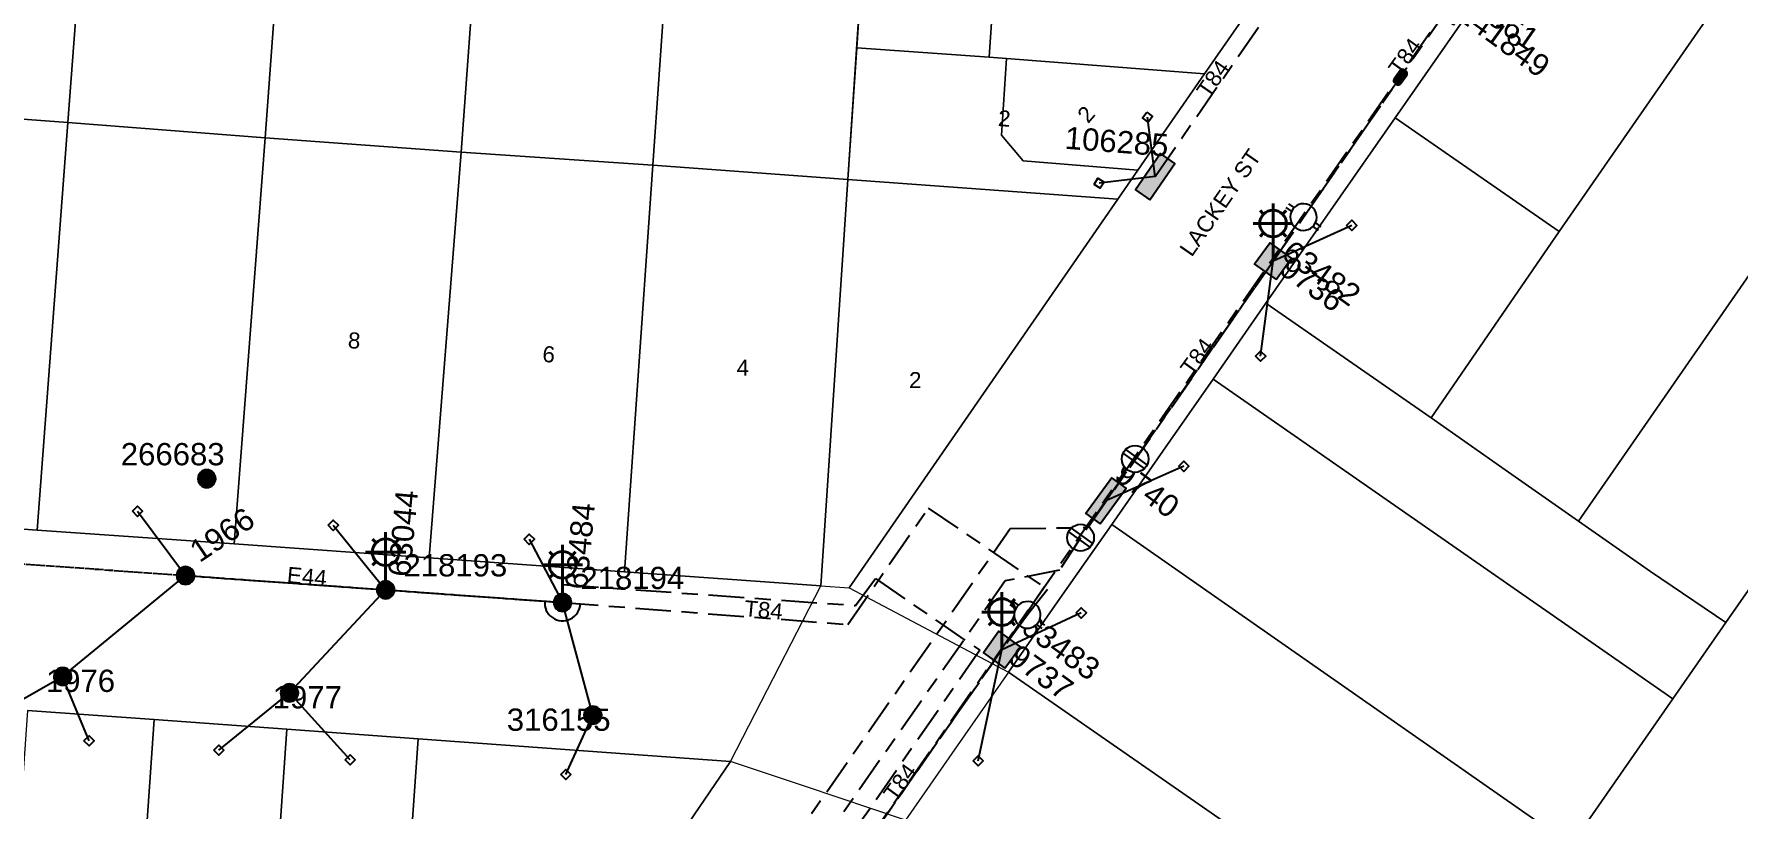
# Model space of a CAD drawing. Header units: metres. Extents: x 309980 to 311407, y 6249141 to 6251386.
# Drawn here: x 310358.2 to 310549.5, y 6249875.1 to 6249962 of the extents above; entities that cross this region are included whole.
import ezdxf
from ezdxf.enums import TextEntityAlignment as Align

# ---------------------------------------------------------------- set-up
doc = ezdxf.new("R2010")
doc.units = ezdxf.units.M
doc.linetypes.add('Cable Exist OH', pattern=[1, 1, 0])
doc.linetypes.add('Cable Exist UG', pattern=[8.2, 4, -1.2, 1.8, -1.2])
doc.layers.get('0').update_dxf_attribs({"color": 6})
for name, color, linetype, lineweight in [('Cadastre Buildings_SP_EXT', 9, 'Continuous', 5), ('Cadastre Land Parcels_SP_EXT', 9, 'Continuous', 5), ('Cadastre Roads_SP_EXT', 9, 'Continuous', 5)]:
    doc.layers.add(name, color=color, linetype=linetype, lineweight=lineweight)
for name, color, linetype in [('Equip_LV_EXT', 7, 'Continuous'), ('Equip_SL_EXT', 7, 'Continuous'), ('Equip_SP_SL_EXT', 7, 'Continuous'), ('Mains_HV_EXT', 7, 'Continuous'), ('Mains_LV_EXT', 7, 'Continuous'), ('Mains_SL_EXT', 7, 'Continuous'), ('Services_SP_EXT', 7, 'Continuous'), ('SupportsOH_SP_TR_HV_LV_SL_EXT', 7, 'Continuous'), ('SupportsUG_SP_LV_EXT', 7, 'Continuous'), ('SupportsUG_SP_LV_SL_EXT', 7, 'Continuous')]:
    doc.layers.add(name, color=color, linetype=linetype)
doc.styles.add('COLUMN_LABEL', font='arial.ttf')
doc.styles.add('iecARIAL', font='arial.ttf', dxfattribs={"height": 2})
doc.styles.add('POLE_LABEL', font='arial.ttf')
doc.styles.get("Standard").update_dxf_attribs({"font": 'arial.ttf'})

# ---------------------------------------------------------------- blocks, each defined once
blk = doc.blocks.new('COLUMN_EXT')
blk.add_hatch(color=256).paths.add_polyline_path([(-1.49, 1.48), (-1.49, -1.49), (1.48, -1.49), (1.48, 1.48)])
blk.add_lwpolyline([(-1.49, -1.49), (1.48, -1.49), (1.48, 1.48), (-1.49, 1.48)], close=True)
for tag, height, style, flags, p in [('ASSET_NUM', 2.5, 'COLUMN_LABEL', 8, (2, 2)), ('STRUCTURE_PLANT_NUMBER', 0.2, 'POLE_LABEL', 9, (1.81, 0.03)), ('STREET_CODE', 0.2, 'COLUMN_LABEL', 9, (1.81, -0.2))]:
    blk.add_attdef(tag, text='', height=height, dxfattribs=dict(style=style, flags=flags)).set_placement(p, align=Align.MIDDLE_LEFT)
at = {"flags": 9}
for tag, p in [('COLUMN_TYPE', (1.81, -0.4)), ('OWNED_BY', (1.81, -0.6)), ('STATE', (1.81, -0.8)), ('USAGE', (1.81, -1)), ('STREETNAME', (1.81, -1.6)), ('SUBURB', (1.81, -1.8)), ('LEGEND', (1.81, -1.2)), ('LOCATION', (1.81, -1.4)), ('NOTES', (1.81, -2))]:
    blk.add_attdef(tag, text='', height=0.2, dxfattribs=at).set_placement(p, align=Align.MIDDLE_LEFT)
at = {"flags": 1}
blk.add_attdef('Z', (1.81, -2.35), '', height=0.2, dxfattribs=at)
blk = doc.blocks.new('PILLAR_EXT')
blk.add_hatch(color=256).paths.add_polyline_path([(-2.475, 0.99), (-2.475, -0.99), (2.475, -0.99), (2.475, 0.99)])
blk.add_lwpolyline([(-2.475, -0.99), (2.475, -0.99), (2.475, 0.99), (-2.475, 0.99)], close=True)
at = {"style": 'iecARIAL', "flags": 8}
blk.add_attdef('ASSET_NUM', (1.5, 3.5), '', height=2.5, dxfattribs=at)
for tag, p, flags in [('OWNED_BY', (0, -0.2), 9), ('STATE', (0, -0.4), 9), ('SUPPORT_TYPE', (0, -0.6), 9), ('STREETNAME', (0, -1.8), 9), ('SUBURB', (0, -2), 1), ('USAGE', (0, -0.8), 9), ('LEGEND', (0, -1), 9), ('LOCATION', (0, -1.2), 9), ('NOTES', (0, -1.4), 9), ('PARENT', (0, -1.6), 9)]:
    blk.add_attdef(tag, p, '', height=0.2, dxfattribs=dict(flags=flags))
blk = doc.blocks.new('SL_LANTERN_EXT')
at = {"lineweight": 40}
for p, q in [((0, 1.97), (0, 6.47)), ((-2.25, 4.22), (2.25, 4.22)), ((-1.46, 5.68), (-1.06, 5.28)), ((1.46, 5.68), (1.06, 5.28)), ((-1.46, 2.76), (-1.06, 3.16)), ((0, 0), (0, 2.72)), ((1.46, 2.76), (1.06, 3.16))]:
    blk.add_line(p, q, dxfattribs=at)
blk.add_circle((0, 4.22), 1.5, dxfattribs=at)
at = {"style": 'iecARIAL', "flags": 8}
blk.add_attdef('ASSET_NUM', (1.5, 1.5), '', height=2.5, dxfattribs=at)
for tag, p, height, flags in [('OPERATING_VOLTAGE', (0.98, -1.65), 0.2, 9), ('ORIENTATION', (0.98, -1.85), 0.2, 9), ('OWNED_BY', (0.98, -2.05), 0.2, 9), ('CONSTRUCTED_VOLTAGE', (0.98, -0.65), 0.2, 9), ('CONTROL_TYPE', (0.98, -0.85), 0.2, 9), ('LANTERN_PURPOSE', (0.98, -1.05), 0.2, 9), ('LANTERN_TYPE', (0.98, -1.25), 0.2, 9), ('NO_PHASES', (0.98, -1.45), 0.2, 9), ('LNUMBER', (2.18, -3.25), 2.5, 8), ('STATE', (0.98, -2.25), 0.2, 9), ('USAGE', (0.98, -2.45), 0.2, 9), ('CEXIST', (0.98, -2.65), 0.2, 9), ('CNEW', (0.98, -2.85), 0.2, 9), ('CNUMBER', (0.98, -3.05), 0.2, 9), ('CREMOVE', (0.98, -3.25), 0.2, 9), ('CREPLACE', (0.98, -3.45), 0.2, 9), ('LKINGHEIGHT', (0.98, -3.65), 0.2, 9), ('LBRACKET', (0.98, -3.85), 0.2, 9), ('LBRACKETVOCAB', (0.98, -4.05), 0.2, 9), ('LCATEGORY', (0.98, -4.25), 0.2, 9), ('LCHARGE1', (0.98, -4.45), 0.2, 9), ('LCHARGE1PERCENT', (0.98, -4.65), 0.2, 9), ('LCHARGE2', (0.98, -4.85), 0.2, 9), ('LCHARGE2PERCENT', (0.98, -5.05), 0.2, 9), ('LCHARGE3', (0.98, -5.25), 0.2, 9), ('LCHARGE3PERCENT', (0.98, -5.45), 0.2, 9), ('LEXIST', (0.98, -5.65), 0.2, 9), ('LLAMP', (0.98, -5.85), 0.2, 9), ('LLAMPVOCAB', (0.98, -6.05), 0.2, 9), ('LMAST', (0.98, -6.25), 0.2, 9), ('LMASTVOCAB', (0.98, -6.45), 0.2, 9), ('LNEW', (0.98, -6.65), 0.2, 9), ('LANTNUMBER', (0.98, -6.85), 0.2, 9), ('LOUTREACH', (0.98, -7.25), 0.2, 9), ('LOUTREACHVOCAB', (0.98, -7.45), 0.2, 9), ('LRATECODE', (0.98, -7.65), 0.2, 9), ('LREMOVE', (0.98, -7.85), 0.2, 9), ('STREETNAME', (0.98, -9.25), 0.2, 9), ('SUBURB', (0.98, -9.45), 0.2, 1), ('LREPLACE', (0.98, -8.05), 0.2, 9), ('LTYPE', (0.98, -8.25), 0.2, 9), ('LTYPEVOCAB', (0.98, -8.45), 0.2, 9), ('LEGEND', (0.98, -8.65), 0.2, 9), ('LOCATION', (0.98, -8.85), 0.2, 9), ('NOTES', (0.98, -9.05), 0.2, 9)]:
    blk.add_attdef(tag, p, '', height=height, dxfattribs=dict(flags=flags))
blk = doc.blocks.new('CCP_EXT')
at = {"flags": 9}
for tag, p in [('STATE', (0, -1.8)), ('NOTES', (0, -2))]:
    blk.add_attdef(tag, text='', height=0.2, dxfattribs=at).set_placement(p, align=Align.MIDDLE_LEFT)
blk.add_wipeout([(0, 0.57), (0.57, 0), (0, -0.57), (-0.57, 0)])
blk.add_lwpolyline([(-0.57, 0), (0, 0.57), (0.57, 0), (0, -0.57), (-0.57, 0)])
at = {"flags": 1}
blk.add_attdef('Z', (0, 0), '', height=0.2, dxfattribs=at)
at = {"flags": 9}
for tag, p in [('CCP_TYPE', (0, 0)), ('CONSTRUCTED_VOLTAGE', (0, -0.2)), ('OPERATING_VOLTAGE', (0, -0.6)), ('ORIENTATION', (0, -0.8)), ('OWNED_BY', (0, -1)), ('NO_PHASES', (0, -0.4)), ('USAGE', (0, -1.2)), ('LEGEND', (0, -1.4)), ('LIFE_SUPPORT', (0, -1.6))]:
    blk.add_attdef(tag, text='', height=0.2, dxfattribs=at).set_placement(p, align=Align.MIDDLE_LEFT)
blk = doc.blocks.new('POLE_EXT')
blk.add_hatch(color=256).paths.add_polyline_path([(-1, 0, 1), (1, 0, 1)])
blk.add_lwpolyline([(-1, 0, 1), (1, 0, 1)], format="xyb", close=True)
for tag, height, flags, p in [('pNumber', 2.5, 8, (-17.84, 2.07)), ('OWNED_BY', 0.2, 9, (1.35, -0.4)), ('SPECIAL_USE', 0.2, 9, (1.35, -0.8)), ('STATE', 0.2, 9, (1.35, -1)), ('cLV', 0.2, 9, (1.35, -1.4)), ('hDepth', 0.2, 9, (1.35, -1.6)), ('hDia', 0.2, 9, (1.35, -1.8)), ('cHV', 0.2, 9, (1.35, -2)), ('PARENT', 0.2, 9, (1.35, -0.6)), ('USAGE', 0.2, 9, (1.35, -1.2)), ('cLinedev', 0.2, 9, (1.35, -3.4)), ('pExisting', 0.2, 9, (1.35, -3.8)), ('LBRACKET', 0.2, 9, (1.35, -2.2)), ('LExisting', 0.2, 9, (1.35, -2.4)), ('LANTNUMBER', 0.2, 9, (1.35, -2.6)), ('LOther', 0.2, 9, (1.35, -2.8)), ('LRemove', 0.2, 9, (1.35, -3)), ('LEGEND', 0.2, 9, (1.35, -3.2)), ('LOCATION', 0.2, 9, (1.35, -3.6)), ('pFooting', 0.2, 9, (1.35, -4.4)), ('pNew', 0.2, 9, (1.35, -4.6)), ('pRelocate', 0.2, 9, (1.35, -5)), ('pRemove', 0.2, 9, (1.35, -5.2)), ('pReplace', 0.2, 9, (1.35, -5.4)), ('pStay', 0.2, 9, (1.35, -5.6)), ('pType', 0.2, 9, (1.35, -5.8)), ('PFNUMBER', 0.2, 9, (1.35, -4)), ('NEWPFNUMBER', 0.2, 9, (1.35, -4.2)), ('cspan', 0.2, 9, (1.35, -6)), ('STREETNAME', 0.2, 9, (1.35, -6.2)), ('SUBURB', 0.2, 9, (1.35, -6.4)), ('OPERATED_BY', 0.2, 9, (1.36, -7.01)), ('NOTES', 0.2, 9, (1.35, -6.6)), ('MAINTAINED_BY', 0.2, 9, (1.36, -6.81))]:
    blk.add_attdef(tag, text='', height=height, dxfattribs=dict(flags=flags)).set_placement(p, align=Align.MIDDLE_LEFT)
at = {"style": 'POLE_LABEL'}
for tag, height, flags, p in [('ASSET_NUM', 2.5, 8, (2, 2)), ('STRUCTURE_PLANT_NUMBER', 0.2, 9, (1.35, 0.03)), ('STREET_CODE', 0.2, 9, (1.35, -0.2))]:
    blk.add_attdef(tag, text='', height=height, dxfattribs=dict(at, flags=flags)).set_placement(p, align=Align.MIDDLE_LEFT)
at = {"flags": 1}
blk.add_attdef('Z', (1.35, -7.33), '', height=0.2, dxfattribs=at)
blk = doc.blocks.new('SL_STJ_EXT')
h = blk.add_hatch(color=256)
edge = h.paths.add_edge_path()
edge.add_ellipse((-0.59, 0.13), major_axis=(0.226, 0.226), ratio=1, start_angle=45, end_angle=135)
edge.add_line((-0.91, 0.13), (-0.91, -0.13))
edge.add_ellipse((-0.59, -0.13), major_axis=(0.226, 0.226), ratio=1, start_angle=135, end_angle=225)
edge.add_line((-0.59, -0.45), (0.59, -0.45))
edge.add_ellipse((0.59, -0.13), major_axis=(-0.226, 0.226), ratio=1, start_angle=135, end_angle=225)
edge.add_line((0.91, -0.13), (0.91, 0.13))
edge.add_ellipse((0.59, 0.13), major_axis=(-0.226, 0.226), ratio=1, start_angle=225, end_angle=315)
edge.add_line((0.59, 0.45), (-0.59, 0.45))
blk.add_lwpolyline([(-0.91, 0.13), (-0.91, -0.13, 0.414214), (-0.59, -0.45), (0.59, -0.45, 0.414214), (0.91, -0.13), (0.91, 0.13, 0.414214), (0.59, 0.45), (-0.59, 0.45, 0.414214)], format="xyb", close=True)
at = {"flags": 1}
blk.add_attdef('Z', (0, 0), '', height=0.2, dxfattribs=at)
at = {"flags": 9}
for tag, p in [('ORIENTATION', (0, 0)), ('USAGE', (0, -0.2)), ('LEGEND', (0, -0.4)), ('NOTES', (0, -0.6))]:
    blk.add_attdef(tag, text='', height=0.2, dxfattribs=at).set_placement(p, align=Align.MIDDLE_LEFT)
blk = doc.blocks.new('LV_UG_LINKS_CLOSED_EXT')
blk.add_wipeout([(-1.06, 1.06), (-1.18, 0.92), (-1.29, 0.76), (-1.37, 0.59), (-1.43, 0.42), (-1.48, 0.23), (-1.49, 0.05), (-1.49, -0.14), (-1.46, -0.33), (-1.41, -0.51), (-1.33, -0.68), (-1.24, -0.84), (-1.12, -0.99), (-0.99, -1.12), (-0.84, -1.24), (-0.68, -1.33), (-0.51, -1.41), (-0.33, -1.46), (-0.14, -1.49), (0.05, -1.49), (0.23, -1.48), (0.42, -1.43), (0.59, -1.37), (0.76, -1.29), (0.92, -1.18), (1.06, -1.06), (1.18, -0.92), (1.29, -0.76), (1.37, -0.59), (1.43, -0.42), (1.48, -0.23), (1.49, -0.05), (1.49, 0.14), (1.46, 0.33), (1.41, 0.51), (1.33, 0.68), (1.24, 0.84), (1.12, 0.99), (0.99, 1.12), (0.84, 1.24), (0.68, 1.33), (0.51, 1.41), (0.33, 1.46), (0.14, 1.49), (-0.05, 1.49), (-0.23, 1.48), (-0.42, 1.43), (-0.59, 1.37), (-0.76, 1.29), (-0.92, 1.18)])
for p, q in [((-0.25, -1.48), (-0.25, 1.48)), ((0.25, -1.48), (0.25, 1.48))]:
    blk.add_line(p, q)
blk.add_circle((0, 0), 1.5)
at = {"flags": 9}
for tag, p in [('ACTUAL_STATUS', (0, 0)), ('CONSTRUCTED_VOLTAGE', (0, -0.2)), ('OPERATING_VOLTAGE', (0, -0.6)), ('ORIENTATION', (0, -0.8)), ('STATE', (0, -1)), ('SWITCH_TYPE', (0, -1.2)), ('NO_PHASES', (0, -0.4)), ('USAGE', (0, -1.4)), ('NOTES', (0, -1.6))]:
    blk.add_attdef(tag, text='', height=0.2, dxfattribs=at).set_placement(p, align=Align.MIDDLE_LEFT)
at = {"flags": 1}
blk.add_attdef('Z', (0, 0), '', height=0.2, dxfattribs=at)
blk = doc.blocks.new('LV_UG_LINKS_OPEN_EXT')
for p, q in [((-0.25, 1.47), (-0.25, 2.22)), ((0.25, 1.47), (0.25, 2.22)), ((-0.25, -1.47), (-0.25, -2.22)), ((0.25, -1.47), (0.25, -2.22))]:
    blk.add_line(p, q)
at = {"flags": 9}
for tag, p in [('ACTUAL_STATUS', (0, 0)), ('CONSTRUCTED_VOLTAGE', (0, -0.2)), ('OPERATING_VOLTAGE', (0, -0.6)), ('ORIENTATION', (0, -0.8)), ('STATE', (0, -1)), ('SWITCH_TYPE', (0, -1.2)), ('NO_PHASES', (0, -0.4)), ('USAGE', (0, -1.4)), ('NOTES', (0, -1.6))]:
    blk.add_attdef(tag, text='', height=0.2, dxfattribs=at).set_placement(p, align=Align.MIDDLE_LEFT)
at = {"flags": 1}
blk.add_attdef('Z', (0, 0), '', height=0.2, dxfattribs=at)
blk.add_wipeout([(-0.25, 1.47), (-0.43, 1.43), (-0.61, 1.36), (-0.77, 1.28), (-0.93, 1.17), (-1.07, 1.05), (-1.19, 0.9), (-1.29, 0.75), (-1.38, 0.58), (-1.44, 0.4), (-1.48, 0.22), (-1.49, 0.03), (-1.49, -0.16), (-1.45, -0.34), (-1.4, -0.52), (-1.32, -0.69), (-1.23, -0.85), (-1.11, -1), (-0.98, -1.13), (-0.83, -1.24), (-0.66, -1.34), (-0.49, -1.41), (-0.31, -1.46), (-0.13, -1.49), (0.06, -1.49), (0.25, -1.47), (0.43, -1.43), (0.61, -1.36), (0.77, -1.28), (0.93, -1.17), (1.07, -1.05), (1.19, -0.9), (1.29, -0.75), (1.38, -0.58), (1.44, -0.4), (1.48, -0.22), (1.49, -0.03), (1.49, 0.16), (1.45, 0.34), (1.4, 0.52), (1.32, 0.69), (1.23, 0.85), (1.11, 1), (0.98, 1.13), (0.83, 1.24), (0.66, 1.34), (0.49, 1.41), (0.31, 1.46), (0.13, 1.49), (-0.06, 1.49)])
blk.add_lwpolyline([(0, -1.49, 1), (0, 1.49, 1)], format="xyb", close=True)

msp = doc.modelspace()

# ---------------------------------------------------------------- linework, layer by layer
at = {"layer": 'Cadastre Buildings_SP_EXT', "linetype": 'Continuous'}
for points in [[(310387.51, 6249996.11), (310365.46, 6249997.65), (310364.64, 6249986.71), (310362.02, 6249952.1), (310384.17, 6249950.36), (310386.85, 6249987.14), (310387.51, 6249996.11)], [(310392.5, 6249995.75), (310387.51, 6249996.11), (310386.85, 6249987.14), (310384.17, 6249950.36), (310406.15, 6249948.75), (310407.92, 6249972.9), (310389.65, 6249974.21), (310390.58, 6249987.23), (310390.67, 6249988.39), (310391.66, 6249988.32), (310392.46, 6249989.67), (310392.8, 6249994.42), (310392.5, 6249995.75)], [(310559.82, 6249983.66), (310533.98, 6249985.56), (310511.01, 6249952.6), (310529.44, 6249939.85), (310559.82, 6249983.66)], [(310583.26, 6249981.91), (310571.45, 6249982.79), (310559.82, 6249983.66), (310529.44, 6249939.85), (310515.05, 6249918.95), (310523.35, 6249913.12), (310531.58, 6249907.37), (310583.26, 6249981.91)], [(310548.15, 6249896.01), (310553.69, 6249903.93), (310559.35, 6249912.15), (310565.18, 6249920.6), (310570.87, 6249928.74), (310606.64, 6249980.22), (310594.79, 6249981.07), (310583.26, 6249981.91), (310531.58, 6249907.37), (310539.69, 6249901.71), (310548.15, 6249896.01)]]:
    msp.add_lwpolyline(points, close=True, dxfattribs=at)
at = {"layer": 'Cadastre Land Parcels_SP_EXT', "linetype": 'Continuous'}
for points in [[(310365.46, 6249997.65), (310343.68, 6249999.24), (310342.73, 6249986.27), (310340.33, 6249953.7), (310362.02, 6249952.1), (310364.64, 6249986.71), (310365.46, 6249997.65)], [(310430.87, 6249992.92), (310409.5, 6249994.52), (310408.99, 6249987.61), (310407.92, 6249972.9), (310406.15, 6249948.75), (310427.69, 6249947.3), (310430.53, 6249988.03), (310430.87, 6249992.92)], [(310452.61, 6249991.3), (310430.87, 6249992.92), (310430.53, 6249988.03), (310427.69, 6249947.3), (310449.59, 6249945.71), (310452.43, 6249988.46), (310452.61, 6249991.3)], [(310466.04, 6249968.35), (310464.04, 6249968.49), (310465.6, 6249990.35), (310452.62, 6249991.3), (310452.43, 6249988.46), (310450.57, 6249960.48), (310465.44, 6249959.41), (310466.04, 6249968.35)], [(310495.51, 6249966.08), (310484.68, 6249967.01), (310474.37, 6249967.75), (310466.04, 6249968.35), (310465.44, 6249959.41), (310467.4, 6249959.27), (310489.62, 6249957.56), (310495.51, 6249966.08)], [(310482.14, 6249946.74), (310469.26, 6249947.79), (310466.83, 6249950.66), (310467.4, 6249959.27), (310465.44, 6249959.41), (310450.57, 6249960.48), (310449.59, 6249945.71), (310479.89, 6249943.5), (310482.14, 6249946.74)], [(310483.97, 6249949.4), (310489.62, 6249957.56), (310467.4, 6249959.27), (310466.83, 6249950.66), (310469.26, 6249947.79), (310482.14, 6249946.74), (310483.97, 6249949.4)], [(310362.02, 6249952.1), (310340.33, 6249953.7), (310336.99, 6249907.91), (310358.58, 6249906.37), (310362.02, 6249952.1)], [(310380.68, 6249904.8), (310402.59, 6249903.24), (310406.15, 6249948.75), (310384.17, 6249950.36), (310380.68, 6249904.8)], [(310427.69, 6249947.3), (310406.15, 6249948.75), (310402.59, 6249903.24), (310424.52, 6249901.67), (310427.69, 6249947.3)], [(310449.59, 6249945.71), (310427.69, 6249947.3), (310424.52, 6249901.67), (310446.56, 6249900.09), (310449.59, 6249945.71)], [(310479.89, 6249943.5), (310449.59, 6249945.71), (310446.56, 6249900.09), (310449.73, 6249899.87), (310479.89, 6249943.5)], [(310610.2, 6249877.01), (310559.35, 6249912.15), (310553.69, 6249903.93), (310548.15, 6249896.01), (310542.2, 6249887.43), (310530.78, 6249870.99), (310581.33, 6249835.74), (310587.25, 6249844.17), (310592.88, 6249852.26), (310598.72, 6249860.58), (310604.38, 6249868.69), (310610.2, 6249877.01)], [(310371.72, 6249885.1), (310357.49, 6249886.13), (310354.23, 6249839.79), (310368.5, 6249838.76), (310371.72, 6249885.1)], [(310368.5, 6249838.76), (310383.36, 6249837.69), (310386.59, 6249884.02), (310371.72, 6249885.1), (310368.5, 6249838.76)], [(310383.36, 6249837.69), (310398.1, 6249836.64), (310401.32, 6249882.94), (310386.59, 6249884.02), (310383.36, 6249837.69)], [(310436.4, 6249880.38), (310401.32, 6249882.94), (310398.1, 6249836.64), (310406.16, 6249836.04), (310436.4, 6249880.38)]]:
    msp.add_lwpolyline(points, close=True, dxfattribs=at)
at = {"layer": 'Mains_HV_EXT', "linetype": 'Cable Exist OH'}
msp.add_lwpolyline([(310346.36, 6249903.33), (310417.55, 6249898.24)], dxfattribs=at)
at = {"layer": 'Mains_LV_EXT', "linetype": 'Cable Exist OH'}
for points in [[(310346.36, 6249903.33), (310375.22, 6249901.26)], [(310375.22, 6249901.26), (310397.69, 6249899.66)], [(310397.69, 6249899.66), (310417.55, 6249898.24)]]:
    msp.add_lwpolyline(points, dxfattribs=at)
at = {"layer": 'Mains_LV_EXT', "linetype": 'Continuous'}
msp.add_lwpolyline([(310415.55, 6249898.38, 1.027077), (310419.54, 6249898.09)], format="xyb", dxfattribs=at)
at = {"layer": 'Mains_SL_EXT', "linetype": 'Cable Exist OH'}
for points in [[(310346.36, 6249903.33), (310375.22, 6249901.26), (310397.69, 6249899.66)], [(310397.69, 6249899.66), (310417.55, 6249898.24)]]:
    msp.add_lwpolyline(points, dxfattribs=at)
at = {"layer": 'Services_SP_EXT'}
for points in [[(310361.43, 6249889.95), (310375.22, 6249901.26)], [(310386.89, 6249888.1), (310397.69, 6249899.66)], [(310350.49, 6249883.74), (310361.43, 6249889.95)]]:
    msp.add_lwpolyline(points, dxfattribs=at)

# ---------------------------------------------------------------- block references
at = {"layer": 'Equip_SL_EXT', "rotation": 54.20680943187301}
msp.add_blockref('SL_STJ_EXT', (310511.6, 6249957.19), dxfattribs=at)
at = {"layer": 'Equip_SP_SL_EXT'}
ref = msp.add_blockref('SL_LANTERN_EXT', (310517.23, 6249965.12), dxfattribs=dict(at, rotation=54.03273939697138))
ref.add_attrib('ASSET_NUM', '62861', dxfattribs={"layer": '0', "height": 2.5, "rotation": 325.2684, "style": 'iecARIAL'}).set_placement((310518.73, 6249966.62), align=Align.MIDDLE_LEFT)
ref = msp.add_blockref('SL_LANTERN_EXT', (310497.31, 6249936.54), dxfattribs=at)
ref.add_attrib('ASSET_NUM', '63482', dxfattribs={"layer": '0', "height": 2.5, "rotation": 324.1297, "style": 'iecARIAL'}).set_placement((310498.81, 6249938.04), align=Align.MIDDLE_LEFT)
ref = msp.add_blockref('SL_LANTERN_EXT', (310397.69, 6249899.66), dxfattribs=at)
ref.add_attrib('ASSET_NUM', '63044', dxfattribs={"layer": '0', "height": 2.5, "rotation": 84.7343, "style": 'iecARIAL'}).set_placement((310399.19, 6249901.16), align=Align.MIDDLE_LEFT)
ref = msp.add_blockref('SL_LANTERN_EXT', (310417.55, 6249898.24), dxfattribs=at)
ref.add_attrib('ASSET_NUM', '63484', dxfattribs={"layer": '0', "height": 2.5, "rotation": 84.7384, "style": 'iecARIAL'}).set_placement((310419.05, 6249899.74), align=Align.MIDDLE_LEFT)
ref = msp.add_blockref('SL_LANTERN_EXT', (310466.87, 6249892.94), dxfattribs=at)
ref.add_attrib('ASSET_NUM', '63483', dxfattribs={"layer": '0', "height": 2.5, "rotation": 324.1376, "style": 'iecARIAL'}).set_placement((310468.37, 6249894.44), align=Align.BOTTOM_LEFT)
at = {"layer": 'Services_SP_EXT'}
for p in [(310495.91, 6249925.88), (310369.84, 6249908.47), (310464.21, 6249880.47)]:
    msp.add_blockref('CCP_EXT', p, dxfattribs=at)
at = {"layer": 'SupportsOH_SP_TR_HV_LV_SL_EXT'}
ref = msp.add_blockref('POLE_EXT', (310377.61, 6249912.13), dxfattribs=at)
ref.add_attrib('ASSET_NUM', '266683', dxfattribs={"layer": '0', "height": 2.5, "style": 'POLE_LABEL'}).set_placement((310379.61, 6249912.88), align=Align.BOTTOM_RIGHT)
ref = msp.add_blockref('POLE_EXT', (310375.22, 6249901.26), dxfattribs=at)
ref.add_attrib('ASSET_NUM', '1966', dxfattribs={"layer": '0', "height": 2.5, "rotation": 34.0358, "style": 'POLE_LABEL'}).set_placement((310377.22, 6249902.02), align=Align.BOTTOM_LEFT)
ref = msp.add_blockref('POLE_EXT', (310397.69, 6249899.66), dxfattribs=at)
ref.add_attrib('ASSET_NUM', '218193', dxfattribs={"layer": '0', "height": 2.5, "style": 'POLE_LABEL'}).set_placement((310399.69, 6249900.41), align=Align.BOTTOM_LEFT)
ref = msp.add_blockref('POLE_EXT', (310417.55, 6249898.24), dxfattribs=at)
ref.add_attrib('ASSET_NUM', '218194', dxfattribs={"layer": '0', "height": 2.5, "style": 'POLE_LABEL'}).set_placement((310419.55, 6249898.99), align=Align.BOTTOM_LEFT)
ref = msp.add_blockref('POLE_EXT', (310361.43, 6249889.95), dxfattribs=dict(at, rotation=0.01450583624179557))
ref.add_attrib('ASSET_NUM', '1976', dxfattribs={"layer": '0', "height": 2.5, "rotation": 359.9924, "style": 'POLE_LABEL'}).set_placement((310363.43, 6249890.7), align=Align.TOP_CENTER)
ref = msp.add_blockref('POLE_EXT', (310386.89, 6249888.1), dxfattribs=dict(at, rotation=0.01910768773920782))
ref.add_attrib('ASSET_NUM', '1977', dxfattribs={"layer": '0', "height": 2.5, "rotation": 359.9901, "style": 'POLE_LABEL'}).set_placement((310388.89, 6249888.85), align=Align.TOP_CENTER)
ref = msp.add_blockref('POLE_EXT', (310420.94, 6249885.59), dxfattribs=at)
ref.add_attrib('ASSET_NUM', '316155', dxfattribs={"layer": '0', "height": 2.5, "style": 'POLE_LABEL'}).set_placement((310422.94, 6249886.34), align=Align.TOP_RIGHT)
at = {"layer": 'SupportsUG_SP_LV_EXT'}
ref = msp.add_blockref('PILLAR_EXT', (310484.07, 6249946.02), dxfattribs=dict(at, rotation=55.31342686658268))
ref.add_attrib('ASSET_NUM', '106285', dxfattribs={"layer": '0', "height": 2.5, "rotation": 355.6718, "style": 'iecARIAL'}).set_placement((310485.57, 6249949.52), align=Align.MIDDLE_RIGHT)
ref = msp.add_blockref('PILLAR_EXT', (310478.55, 6249909.65), dxfattribs=dict(at, rotation=53.91569230453752))
ref.add_attrib('ASSET_NUM', '9740', dxfattribs={"layer": '0', "height": 2.5, "rotation": 323.8793, "style": 'iecARIAL'}).set_placement((310480.05, 6249913.15), align=Align.MIDDLE_LEFT)
at = {"layer": 'SupportsUG_SP_LV_SL_EXT'}
ref = msp.add_blockref('COLUMN_EXT', (310517.23, 6249965.12), dxfattribs=dict(at, rotation=54.03273939697138))
ref.add_attrib('ASSET_NUM', '241849', dxfattribs={"layer": '0', "height": 2.5, "rotation": 323.9967, "style": 'COLUMN_LABEL'}).set_placement((310519.23, 6249965.87), align=Align.TOP_LEFT)
ref = msp.add_blockref('COLUMN_EXT', (310497.31, 6249936.54), dxfattribs=dict(at, rotation=54.01773335947984))
ref.add_attrib('ASSET_NUM', '9736', dxfattribs={"layer": '0', "height": 2.5, "rotation": 323.9812, "style": 'COLUMN_LABEL'}).set_placement((310499.31, 6249937.29), align=Align.TOP_LEFT)
ref = msp.add_blockref('COLUMN_EXT', (310466.87, 6249892.94), dxfattribs=dict(at, rotation=54.05774945945726))
ref.add_attrib('ASSET_NUM', '9737', dxfattribs={"layer": '0', "height": 2.5, "rotation": 324.0218, "style": 'COLUMN_LABEL'}).set_placement((310468.87, 6249893.69), align=Align.TOP_LEFT)

# ---------------------------------------------------------------- texts
at = {"layer": 'Cadastre Land Parcels_SP_EXT'}
for s, rotation, p in [('2', 356.1099, (310466.39, 6249951.7)), ('2', 49.0078, (310476.54, 6249951.9)), ('8', 355.92, (310393.4, 6249926.79)), ('6', 355.92, (310415.24, 6249925.24))]:
    msp.add_text(s, height=1.8, rotation=rotation, dxfattribs=at).set_placement(p)
for s, p in [('4', (310437.09, 6249923.69)), ('2', (310456.44, 6249922.29))]:
    msp.add_text(s, height=1.8, dxfattribs=at).set_placement(p)
at = {"layer": 'Cadastre Roads_SP_EXT'}
msp.add_text('LACKEY ST', height=1.8, rotation=55.2069, dxfattribs=at).set_placement((310488.17, 6249936.91))
at = {"layer": 'Mains_LV_EXT'}
for s, rotation, p in [('T84', 54.2381, (310511.59, 6249957.2)), ('T84', 55.3134, (310490.08, 6249954.7)), ('T84', 54.0078, (310488.23, 6249923.53)), ('E44', 354.7989, (310386.55, 6249900.46)), ('T84', 354.5614, (310437.87, 6249896.71)), ('T84', 53.9751, (310454.9, 6249875.8))]:
    msp.add_text(s, height=1.8, rotation=rotation, dxfattribs=at).set_placement(p)

# ---------------------------------------------------------------- next in the draw order: linework, layer by layer
at = {"layer": 'Cadastre Buildings_SP_EXT', "linetype": 'Continuous'}
for points in [[(310384.17, 6249950.36), (310362.02, 6249952.1), (310358.58, 6249906.37), (310380.68, 6249904.8), (310384.17, 6249950.36)], [(310548.15, 6249896.01), (310539.69, 6249901.71), (310531.58, 6249907.37), (310523.35, 6249913.12), (310515.05, 6249918.95), (310496.51, 6249931.81), (310490.57, 6249923.28), (310542.2, 6249887.43), (310548.15, 6249896.01)], [(310519.35, 6249854.53), (310467.62, 6249890.43), (310461.86, 6249882.14), (310456.03, 6249873.82), (310507.82, 6249837.92), (310513.57, 6249846.21), (310519.35, 6249854.53)]]:
    msp.add_lwpolyline(points, close=True, dxfattribs=at)
at = {"layer": 'Mains_LV_EXT', "linetype": 'Cable Exist UG'}
msp.add_lwpolyline([(310443.21, 6249859.12), (310466.87, 6249892.94)], dxfattribs=at)
at = {"layer": 'Mains_SL_EXT', "linetype": 'Cable Exist UG'}
msp.add_lwpolyline([(310466.87, 6249892.94), (310439.72, 6249854.07)], dxfattribs=at)
at = {"layer": 'Services_SP_EXT'}
for points in [[(310495.91, 6249925.88), (310497.31, 6249936.54)], [(310369.84, 6249908.47), (310375.22, 6249901.26)], [(310464.21, 6249880.47), (310466.87, 6249892.94)]]:
    msp.add_lwpolyline(points, dxfattribs=at)

# ---------------------------------------------------------------- next in the draw order: block references
for p, rotation in [((310483.21, 6249952.7), 277.3134269289375), ((310477.78, 6249945.28), 13.3134267194441)]:
    msp.add_blockref('CCP_EXT', p, dxfattribs=dict(at, rotation=rotation))
for p in [(310506.14, 6249940.55), (310487.3, 6249913.52), (310391.81, 6249906.9), (310413.81, 6249905.33), (310475.78, 6249897.06), (310364.39, 6249882.72), (310378.97, 6249881.66), (310393.7, 6249880.59), (310417.91, 6249878.94)]:
    msp.add_blockref('CCP_EXT', p, dxfattribs=at)

# ---------------------------------------------------------------- next in the draw order: linework, layer by layer
at = {"layer": 'Cadastre Buildings_SP_EXT', "linetype": 'Continuous'}
for points in [[(310529.44, 6249939.85), (310511.01, 6249952.6), (310496.51, 6249931.81), (310515.05, 6249918.95), (310529.44, 6249939.85)], [(310530.78, 6249870.99), (310542.2, 6249887.43), (310490.57, 6249923.28), (310484.94, 6249915.2), (310479.19, 6249906.98), (310530.78, 6249870.99)], [(310530.78, 6249870.99), (310479.19, 6249906.98), (310473.36, 6249898.67), (310467.62, 6249890.43), (310519.35, 6249854.53), (310530.78, 6249870.99)]]:
    msp.add_lwpolyline(points, close=True, dxfattribs=at)
at = {"layer": 'Cadastre Roads_SP_EXT', "linetype": 'Continuous'}
for points in [[(310473.36, 6249898.67), (310479.19, 6249906.98), (310484.94, 6249915.2), (310490.57, 6249923.28), (310496.51, 6249931.81), (310511.01, 6249952.6), (310533.98, 6249985.56), (310517.57, 6249982.91), (310505.86, 6249981.02), (310495.51, 6249966.08), (310489.62, 6249957.56), (310483.97, 6249949.4), (310482.14, 6249946.74), (310479.89, 6249943.5), (310449.73, 6249899.87), (310457.44, 6249895.8), (310467.62, 6249890.43), (310473.36, 6249898.67)], [(310456.03, 6249873.82), (310444.7, 6249877.61), (310436.4, 6249880.38), (310406.16, 6249836.04), (310396.46, 6249821.84), (310384, 6249803.53), (310375.96, 6249791.73), (310383.23, 6249788.09), (310392.88, 6249783.26), (310404.26, 6249799.58), (310410.01, 6249807.81), (310415.75, 6249816.02), (310421.5, 6249824.32), (310427.33, 6249832.74), (310433.16, 6249841.07), (310438.82, 6249849.18), (310444.46, 6249857.28), (310456.03, 6249873.82)]]:
    msp.add_lwpolyline(points, close=True, dxfattribs=at)
msp.add_lwpolyline([(310357.49, 6249886.13), (310371.72, 6249885.1), (310386.59, 6249884.02), (310401.32, 6249882.94), (310436.4, 6249880.38), (310441.24, 6249889.77), (310446.56, 6249900.09), (310424.52, 6249901.67), (310402.59, 6249903.24), (310380.68, 6249904.8), (310358.58, 6249906.37), (310336.99, 6249907.91)], dxfattribs=at)
at = {"layer": 'Mains_HV_EXT', "linetype": 'Cable Exist UG'}
msp.add_lwpolyline([(310417.55, 6249898.24), (310417.58, 6249900.25), (310450.43, 6249897.9), (310452.66, 6249900.92), (310464.38, 6249892.87), (310420.08, 6249829.06), (310427.9, 6249823.65)], dxfattribs=at)
at = {"layer": 'Mains_LV_EXT', "linetype": 'Cable Exist UG'}
msp.add_lwpolyline([(310484.07, 6249946.02), (310497.28, 6249965.11)], dxfattribs=at)
at = {"layer": 'Services_SP_EXT'}
for points in [[(310484.07, 6249946.02), (310483.21, 6249952.7)], [(310484.07, 6249946.02), (310477.78, 6249945.28)], [(310391.81, 6249906.9), (310397.69, 6249899.66)], [(310413.81, 6249905.33), (310417.55, 6249898.24)], [(310417.91, 6249878.94), (310420.94, 6249885.59), (310417.55, 6249898.24)], [(310364.39, 6249882.72), (310361.43, 6249889.95)], [(310378.97, 6249881.66), (310386.89, 6249888.1)], [(310393.7, 6249880.59), (310386.89, 6249888.1)]]:
    msp.add_lwpolyline(points, dxfattribs=at)

# ---------------------------------------------------------------- next in the draw order: block references
at = {"layer": 'Equip_LV_EXT'}
for name, p, rotation in [('LV_UG_LINKS_OPEN_EXT', (310500.72, 6249941.48), 54.2378219093555), ('LV_UG_LINKS_CLOSED_EXT', (310481.82, 6249914.34), 54.00772933448551), ('LV_UG_LINKS_CLOSED_EXT', (310475.7, 6249905.51), 234.3240358475075), ('LV_UG_LINKS_OPEN_EXT', (310469.73, 6249896.85), 232.6138477747233)]:
    msp.add_blockref(name, p, dxfattribs=dict(at, rotation=rotation))

# ---------------------------------------------------------------- next in the draw order: linework, layer by layer
at = {"layer": 'Mains_HV_EXT', "linetype": 'Cable Exist UG'}
msp.add_lwpolyline([(310423.68, 6249831.08), (310525.57, 6249977.5)], dxfattribs=at)
at = {"layer": 'Mains_LV_EXT', "linetype": 'Cable Exist UG'}
for points in [[(310500.72, 6249941.48), (310524.67, 6249976.1), (310526.52, 6249980.51)], [(310497.31, 6249936.54), (310500.72, 6249941.48)], [(310481.82, 6249914.34), (310497.31, 6249936.54)], [(310478.55, 6249909.65), (310481.82, 6249914.34)], [(310478.55, 6249909.65), (310475.7, 6249905.51)], [(310417.55, 6249898.24), (310449.56, 6249895.77), (310458.6, 6249908.82), (310471.98, 6249899.7), (310469.73, 6249896.85)], [(310475.7, 6249905.51), (310473.33, 6249901.86), (310467.25, 6249900.65), (310420.55, 6249833.97), (310429.7, 6249827.1), (310428.6, 6249822.54)], [(310469.73, 6249896.85), (310466.87, 6249892.94)]]:
    msp.add_lwpolyline(points, dxfattribs=at)
at = {"layer": 'Mains_SL_EXT', "linetype": 'Cable Exist UG'}
for points in [[(310497.31, 6249936.54), (310511.6, 6249957.19)], [(310428.6, 6249822.54), (310419.04, 6249836.66), (310467.81, 6249906.53), (310476.53, 6249906.65), (310497.31, 6249936.54)], [(310417.55, 6249898.24), (310449.56, 6249895.77), (310458.6, 6249908.82), (310471.63, 6249899.94), (310466.87, 6249892.94)]]:
    msp.add_lwpolyline(points, dxfattribs=at)
at = {"layer": 'Services_SP_EXT'}
for points in [[(310506.14, 6249940.55), (310497.31, 6249936.54)], [(310487.3, 6249913.52), (310478.55, 6249909.65)], [(310475.78, 6249897.06), (310466.87, 6249892.94)]]:
    msp.add_lwpolyline(points, dxfattribs=at)

doc.saveas('drawing.dxf')
